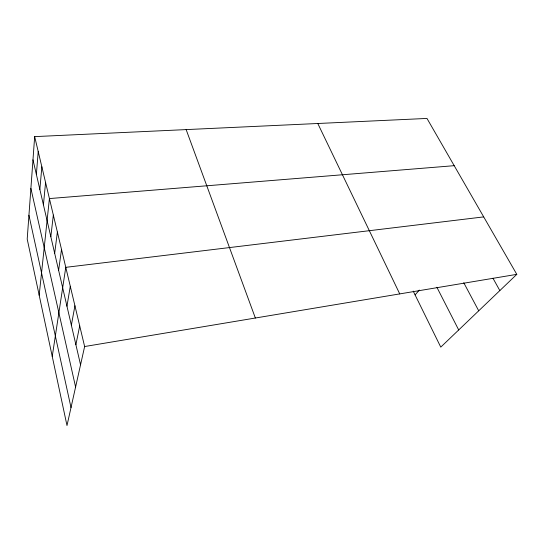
<?xml version="1.0" encoding="UTF-8"?>
<svg xmlns="http://www.w3.org/2000/svg" width="544" height="544" viewBox="0 0 544 544"><rect width="100%" height="100%" fill="white"/><g stroke="black" fill="none" stroke-linecap="round" stroke-linejoin="round"><path stroke-width="0.82" d="M34.666 136.619L27.2 239.088L66.994 425.564L84.633 346.535L34.666 136.619L426.986 118.436L516.8 274.353L440.769 347.126L413.222 291.128M36.373 174.44L38.216 151.524M39.855 189.441L41.854 166.811M43.425 204.816L45.58 182.492M39.175 295.208L49.416 198.574L454.199 165.682M50.83 236.728L53.339 215.084M54.679 253.3L57.378 232.036M58.623 270.3L61.52 249.444M52.238 356.415L65.776 267.335L483.698 216.893M66.96 306.218L70.292 286.28M71.366 325.196L74.929 305.782M75.895 344.719L79.71 325.856M415.079 294.902L419.336 290.068M84.633 346.535L516.8 274.353M492.959 278.215L499.841 290.584M463.774 282.764L478.713 310.801M436.873 287.252L458.701 329.963M317.784 123.495L399.738 293.903M186.143 129.594L255.354 318.016M32.973 159.793L80.553 364.793M30.892 188.408L75.596 387.022M28.934 215.261L71.012 407.572"/></g></svg>
